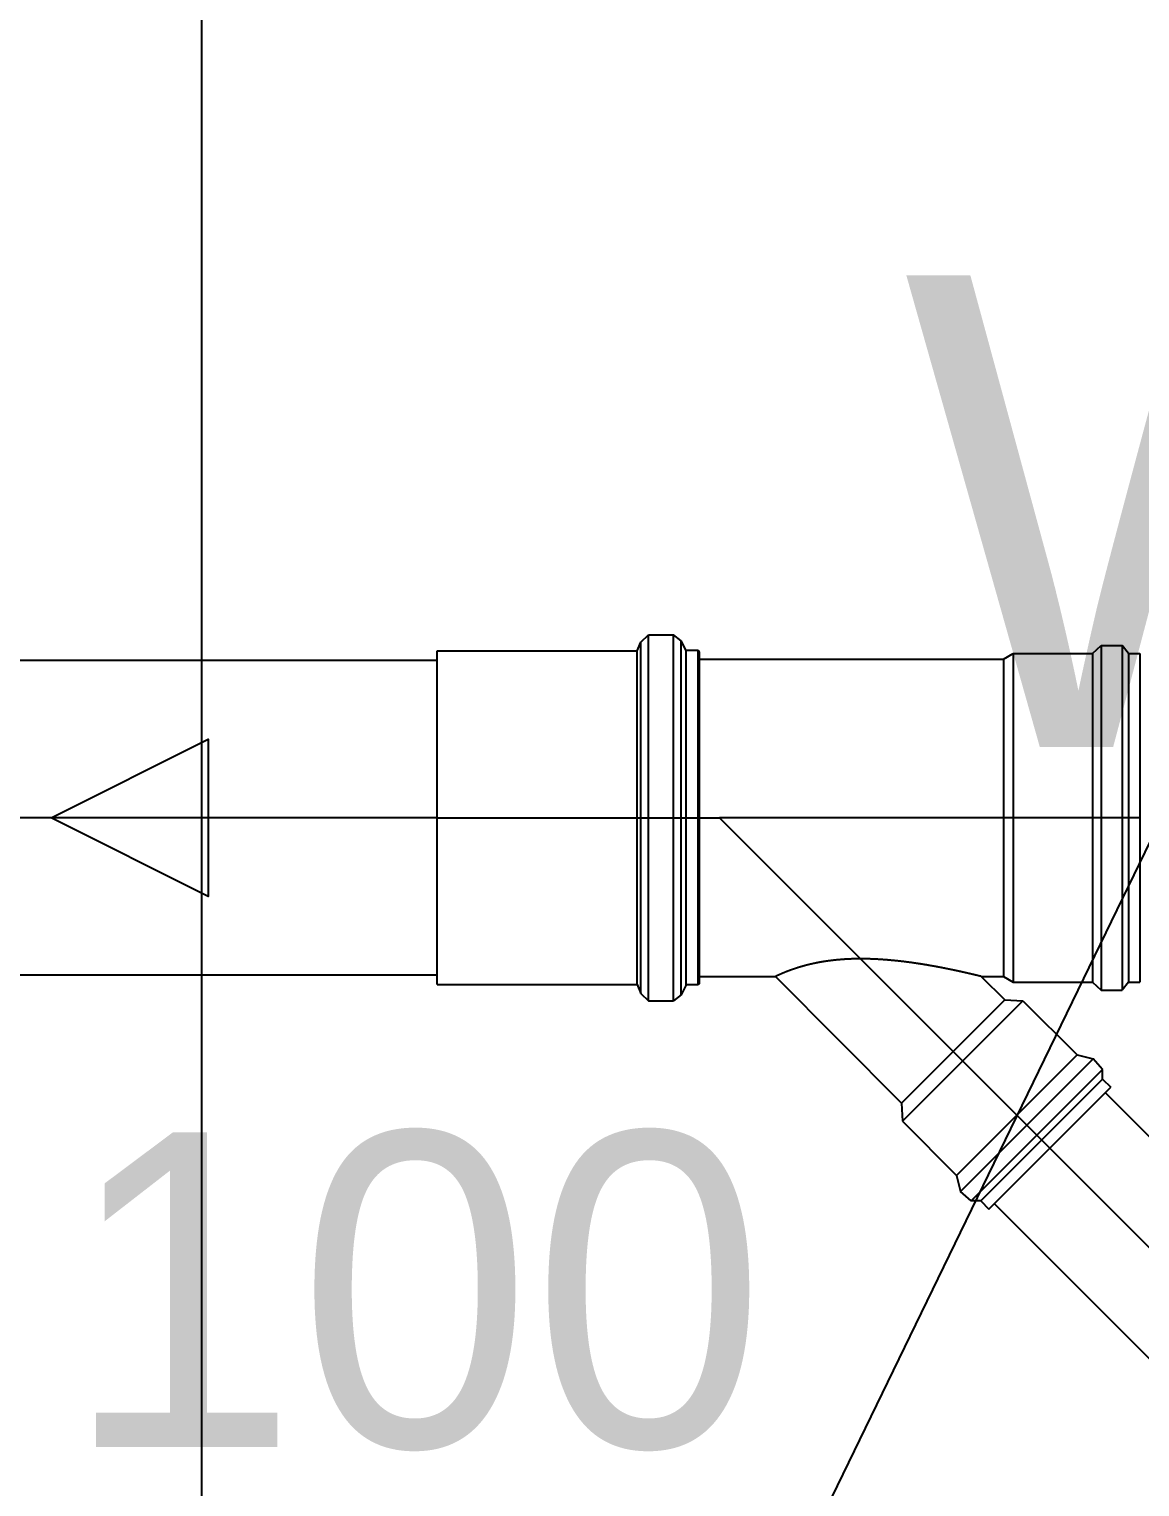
# Model space of a CAD drawing. Header units: millimetres. Extents: x -1292 to 2253, y 326 to 453.
# Drawn here: x 2097.5938 to 2097.947, y 356.8868 to 357.3503 of the extents above; entities that cross this region are included whole.
import ezdxf
from ezdxf.enums import TextEntityAlignment as Align

# ---------------------------------------------------------------- set-up
doc = ezdxf.new("R2010")
doc.units = ezdxf.units.MM
doc.header["$LTSCALE"] = 0.5
doc.linetypes.add('HIDDENX2', pattern=[0.75, 0.5, -0.25])
for name, color, linetype in [('-HIDRO', 8, 'Continuous'), ('Eixo', 4, 'HIDDENX2'), ('Esgoto', 5, 'ByLayer'), ('TEXTO', 7, 'Continuous')]:
    doc.layers.add(name, color=color, linetype=linetype)
doc.styles.add('CARIMBO_DADOS', font='arial.ttf', dxfattribs={"height": 0.1})

msp = doc.modelspace()

# ---------------------------------------------------------------- linework, layer by layer
at = {"layer": '-HIDRO', "ltscale": 0.05}
for p, q in [((2097.64874, 356.47117), (2098.49874, 358.22117)), ((2097.64874, 355.92117), (2097.64874, 357.52117))]:
    msp.add_line(p, q, dxfattribs=at)
at = {"layer": 'Eixo'}
for p, q in [((2097.72353, 357.09957), (2097.4945, 357.09957)), ((2097.72353, 357.09957), (2097.76528, 357.09957)), ((2097.75703, 357.09957), (2097.76528, 357.09957)), ((2097.75703, 357.09957), (2097.81336, 357.09957)), ((2097.91847, 356.99445), (2097.81336, 357.09957)), ((2097.94703, 357.09957), (2097.81336, 357.09957)), ((2098.77881, 356.13411), (2097.91847, 356.99445))]:
    msp.add_line(p, q, dxfattribs=at)
at = {"layer": 'Esgoto', "color": 2}
for p, q in [((2097.78714, 357.15262), (2097.7883, 357.15543)), ((2097.7883, 357.15543), (2097.79079, 357.15772)), ((2097.7883, 357.0437), (2097.7883, 357.15543)), ((2097.79079, 357.15772), (2097.79872, 357.15772)), ((2097.79079, 357.04142), (2097.79079, 357.15772)), ((2097.80113, 357.15586), (2097.79872, 357.15772)), ((2097.79872, 357.04142), (2097.79872, 357.15772)), ((2097.80274, 357.15272), (2097.80113, 357.15586)), ((2097.80113, 357.04327), (2097.80113, 357.15586)), ((2097.93197, 357.15183), (2097.93471, 357.15439)), ((2097.93471, 357.15439), (2097.94137, 357.15439)), ((2097.93471, 357.15439), (2097.93471, 357.04474)), ((2097.94337, 357.15183), (2097.94137, 357.15439)), ((2097.94137, 357.15439), (2097.94137, 357.04474)), ((2097.72353, 357.15262), (2097.78714, 357.15262)), ((2097.72353, 357.04652), (2097.72353, 357.15262)), ((2097.78714, 357.04652), (2097.78714, 357.15262)), ((2097.80653, 357.15272), (2097.80274, 357.15272)), ((2097.80274, 357.04642), (2097.80274, 357.15272)), ((2097.80703, 357.15222), (2097.80653, 357.15272)), ((2097.80653, 357.04642), (2097.80653, 357.15272)), ((2097.80703, 357.04692), (2097.80703, 357.15222)), ((2097.80703, 357.15001), (2097.90369, 357.15001)), ((2097.90369, 357.15001), (2097.9067, 357.15183)), ((2097.90369, 357.15001), (2097.90369, 357.04912)), ((2097.9067, 357.15183), (2097.93197, 357.15183)), ((2097.9067, 357.15183), (2097.9067, 357.0473)), ((2097.93197, 357.15183), (2097.93197, 357.0473)), ((2097.94337, 357.15183), (2097.94702, 357.15183)), ((2097.94337, 357.15183), (2097.94337, 357.0473)), ((2097.94702, 357.15183), (2097.94702, 357.0473)), ((2097.83607, 357.05117), (2097.83601, 357.05115)), ((2097.83612, 357.05119), (2097.83607, 357.05117)), ((2097.83618, 357.05121), (2097.83612, 357.05119)), ((2097.83624, 357.05123), (2097.83618, 357.05121)), ((2097.8363, 357.05125), (2097.83624, 357.05123)), ((2097.83636, 357.05128), (2097.8363, 357.05125)), ((2097.83642, 357.0513), (2097.83636, 357.05128)), ((2097.83648, 357.05132), (2097.83642, 357.0513)), ((2097.83655, 357.05134), (2097.83648, 357.05132)), ((2097.83661, 357.05136), (2097.83655, 357.05134)), ((2097.83667, 357.05138), (2097.83661, 357.05136)), ((2097.83673, 357.0514), (2097.83667, 357.05138)), ((2097.83679, 357.05143), (2097.83673, 357.0514)), ((2097.83685, 357.05145), (2097.83679, 357.05143)), ((2097.83692, 357.05147), (2097.83685, 357.05145)), ((2097.83698, 357.05149), (2097.83692, 357.05147)), ((2097.83704, 357.05151), (2097.83698, 357.05149)), ((2097.83711, 357.05153), (2097.83704, 357.05151)), ((2097.83717, 357.05155), (2097.83711, 357.05153)), ((2097.83723, 357.05158), (2097.83717, 357.05155)), ((2097.8373, 357.0516), (2097.83723, 357.05158)), ((2097.83736, 357.05162), (2097.8373, 357.0516)), ((2097.83742, 357.05164), (2097.83736, 357.05162)), ((2097.83749, 357.05166), (2097.83742, 357.05164)), ((2097.83755, 357.05168), (2097.83749, 357.05166)), ((2097.83762, 357.0517), (2097.83755, 357.05168)), ((2097.83768, 357.05173), (2097.83762, 357.0517)), ((2097.83775, 357.05175), (2097.83768, 357.05173)), ((2097.83781, 357.05177), (2097.83775, 357.05175)), ((2097.83788, 357.05179), (2097.83781, 357.05177)), ((2097.83795, 357.05181), (2097.83788, 357.05179)), ((2097.83801, 357.05183), (2097.83795, 357.05181)), ((2097.83808, 357.05185), (2097.83801, 357.05183)), ((2097.83814, 357.05187), (2097.83808, 357.05185)), ((2097.83821, 357.0519), (2097.83814, 357.05187)), ((2097.83828, 357.05192), (2097.83821, 357.0519)), ((2097.83835, 357.05194), (2097.83828, 357.05192)), ((2097.83841, 357.05196), (2097.83835, 357.05194)), ((2097.83848, 357.05198), (2097.83841, 357.05196)), ((2097.83855, 357.052), (2097.83848, 357.05198)), ((2097.83862, 357.05202), (2097.83855, 357.052)), ((2097.83869, 357.05204), (2097.83862, 357.05202)), ((2097.83876, 357.05206), (2097.83869, 357.05204)), ((2097.83883, 357.05209), (2097.83876, 357.05206)), ((2097.8389, 357.05211), (2097.83883, 357.05209)), ((2097.83897, 357.05213), (2097.8389, 357.05211)), ((2097.83904, 357.05215), (2097.83897, 357.05213)), ((2097.83911, 357.05217), (2097.83904, 357.05215)), ((2097.83918, 357.05219), (2097.83911, 357.05217)), ((2097.83925, 357.05221), (2097.83918, 357.05219)), ((2097.83932, 357.05223), (2097.83925, 357.05221)), ((2097.8394, 357.05225), (2097.83932, 357.05223)), ((2097.83947, 357.05228), (2097.8394, 357.05225)), ((2097.83954, 357.0523), (2097.83947, 357.05228)), ((2097.83961, 357.05232), (2097.83954, 357.0523)), ((2097.83969, 357.05234), (2097.83961, 357.05232)), ((2097.83976, 357.05236), (2097.83969, 357.05234)), ((2097.83984, 357.05238), (2097.83976, 357.05236)), ((2097.83991, 357.0524), (2097.83984, 357.05238)), ((2097.83998, 357.05242), (2097.83991, 357.0524)), ((2097.84006, 357.05244), (2097.83998, 357.05242)), ((2097.84013, 357.05246), (2097.84006, 357.05244)), ((2097.84021, 357.05248), (2097.84013, 357.05246)), ((2097.84029, 357.0525), (2097.84021, 357.05248)), ((2097.84036, 357.05253), (2097.84029, 357.0525)), ((2097.84044, 357.05255), (2097.84036, 357.05253)), ((2097.84051, 357.05257), (2097.84044, 357.05255)), ((2097.84059, 357.05259), (2097.84051, 357.05257)), ((2097.84067, 357.05261), (2097.84059, 357.05259)), ((2097.84074, 357.05263), (2097.84067, 357.05261)), ((2097.84082, 357.05265), (2097.84074, 357.05263)), ((2097.8409, 357.05267), (2097.84082, 357.05265)), ((2097.84098, 357.05269), (2097.8409, 357.05267)), ((2097.84106, 357.05271), (2097.84098, 357.05269)), ((2097.84114, 357.05273), (2097.84106, 357.05271)), ((2097.84121, 357.05275), (2097.84114, 357.05273)), ((2097.84129, 357.05277), (2097.84121, 357.05275)), ((2097.84137, 357.05279), (2097.84129, 357.05277)), ((2097.84145, 357.05281), (2097.84137, 357.05279)), ((2097.84153, 357.05283), (2097.84145, 357.05281)), ((2097.84161, 357.05285), (2097.84153, 357.05283)), ((2097.84169, 357.05287), (2097.84161, 357.05285)), ((2097.84177, 357.05289), (2097.84169, 357.05287)), ((2097.84186, 357.05291), (2097.84177, 357.05289)), ((2097.84194, 357.05293), (2097.84186, 357.05291)), ((2097.84202, 357.05295), (2097.84194, 357.05293)), ((2097.8421, 357.05297), (2097.84202, 357.05295)), ((2097.84218, 357.05299), (2097.8421, 357.05297)), ((2097.84226, 357.05301), (2097.84218, 357.05299)), ((2097.84235, 357.05303), (2097.84226, 357.05301)), ((2097.84243, 357.05305), (2097.84235, 357.05303)), ((2097.84251, 357.05306), (2097.84243, 357.05305)), ((2097.8426, 357.05308), (2097.84251, 357.05306)), ((2097.84268, 357.0531), (2097.8426, 357.05308)), ((2097.84276, 357.05312), (2097.84268, 357.0531)), ((2097.84285, 357.05314), (2097.84276, 357.05312)), ((2097.84293, 357.05316), (2097.84285, 357.05314)), ((2097.84302, 357.05318), (2097.84293, 357.05316)), ((2097.8431, 357.0532), (2097.84302, 357.05318)), ((2097.84319, 357.05322), (2097.8431, 357.0532)), ((2097.84327, 357.05323), (2097.84319, 357.05322)), ((2097.84336, 357.05325), (2097.84327, 357.05323)), ((2097.84344, 357.05327), (2097.84336, 357.05325)), ((2097.84353, 357.05329), (2097.84344, 357.05327)), ((2097.84361, 357.05331), (2097.84353, 357.05329)), ((2097.8437, 357.05332), (2097.84361, 357.05331)), ((2097.84379, 357.05334), (2097.8437, 357.05332)), ((2097.84387, 357.05336), (2097.84379, 357.05334)), ((2097.84396, 357.05338), (2097.84387, 357.05336)), ((2097.84405, 357.0534), (2097.84396, 357.05338)), ((2097.84413, 357.05341), (2097.84405, 357.0534)), ((2097.84422, 357.05343), (2097.84413, 357.05341)), ((2097.84431, 357.05345), (2097.84422, 357.05343)), ((2097.8444, 357.05347), (2097.84431, 357.05345)), ((2097.84448, 357.05348), (2097.8444, 357.05347)), ((2097.84457, 357.0535), (2097.84448, 357.05348)), ((2097.84466, 357.05352), (2097.84457, 357.0535)), ((2097.84475, 357.05353), (2097.84466, 357.05352)), ((2097.84484, 357.05355), (2097.84475, 357.05353)), ((2097.84493, 357.05357), (2097.84484, 357.05355)), ((2097.84502, 357.05358), (2097.84493, 357.05357)), ((2097.84511, 357.0536), (2097.84502, 357.05358)), ((2097.8452, 357.05362), (2097.84511, 357.0536)), ((2097.84529, 357.05363), (2097.8452, 357.05362)), ((2097.84538, 357.05365), (2097.84529, 357.05363)), ((2097.84547, 357.05367), (2097.84538, 357.05365)), ((2097.84556, 357.05368), (2097.84547, 357.05367)), ((2097.84565, 357.0537), (2097.84556, 357.05368)), ((2097.84574, 357.05371), (2097.84565, 357.0537)), ((2097.84583, 357.05373), (2097.84574, 357.05371)), ((2097.84592, 357.05374), (2097.84583, 357.05373)), ((2097.84601, 357.05376), (2097.84592, 357.05374)), ((2097.8461, 357.05378), (2097.84601, 357.05376)), ((2097.84619, 357.05379), (2097.8461, 357.05378)), ((2097.84628, 357.05381), (2097.84619, 357.05379)), ((2097.84638, 357.05382), (2097.84628, 357.05381)), ((2097.84647, 357.05384), (2097.84638, 357.05382)), ((2097.84656, 357.05385), (2097.84647, 357.05384)), ((2097.84665, 357.05386), (2097.84656, 357.05385)), ((2097.84674, 357.05388), (2097.84665, 357.05386)), ((2097.84684, 357.05389), (2097.84674, 357.05388)), ((2097.84693, 357.05391), (2097.84684, 357.05389)), ((2097.84702, 357.05392), (2097.84693, 357.05391)), ((2097.84711, 357.05394), (2097.84702, 357.05392)), ((2097.84721, 357.05395), (2097.84711, 357.05394)), ((2097.8473, 357.05396), (2097.84721, 357.05395)), ((2097.84739, 357.05398), (2097.8473, 357.05396)), ((2097.84749, 357.05399), (2097.84739, 357.05398)), ((2097.84758, 357.054), (2097.84749, 357.05399)), ((2097.84767, 357.05402), (2097.84758, 357.054)), ((2097.84777, 357.05403), (2097.84767, 357.05402)), ((2097.84786, 357.05404), (2097.84777, 357.05403)), ((2097.84796, 357.05406), (2097.84786, 357.05404)), ((2097.84805, 357.05407), (2097.84796, 357.05406)), ((2097.84814, 357.05408), (2097.84805, 357.05407)), ((2097.84824, 357.0541), (2097.84814, 357.05408)), ((2097.84833, 357.05411), (2097.84824, 357.0541)), ((2097.84843, 357.05412), (2097.84833, 357.05411)), ((2097.84852, 357.05413), (2097.84843, 357.05412)), ((2097.84862, 357.05414), (2097.84852, 357.05413)), ((2097.84871, 357.05416), (2097.84862, 357.05414)), ((2097.84881, 357.05417), (2097.84871, 357.05416)), ((2097.8489, 357.05418), (2097.84881, 357.05417)), ((2097.849, 357.05419), (2097.8489, 357.05418)), ((2097.84909, 357.0542), (2097.849, 357.05419)), ((2097.84919, 357.05421), (2097.84909, 357.0542)), ((2097.84928, 357.05423), (2097.84919, 357.05421)), ((2097.84938, 357.05424), (2097.84928, 357.05423)), ((2097.84947, 357.05425), (2097.84938, 357.05424)), ((2097.84957, 357.05426), (2097.84947, 357.05425)), ((2097.84967, 357.05427), (2097.84957, 357.05426)), ((2097.84976, 357.05428), (2097.84967, 357.05427)), ((2097.84986, 357.05429), (2097.84976, 357.05428)), ((2097.84995, 357.0543), (2097.84986, 357.05429)), ((2097.85005, 357.05431), (2097.84995, 357.0543)), ((2097.85015, 357.05432), (2097.85005, 357.05431)), ((2097.85024, 357.05433), (2097.85015, 357.05432)), ((2097.85034, 357.05434), (2097.85024, 357.05433)), ((2097.85043, 357.05435), (2097.85034, 357.05434)), ((2097.85053, 357.05436), (2097.85043, 357.05435)), ((2097.85063, 357.05437), (2097.85053, 357.05436)), ((2097.85072, 357.05438), (2097.85063, 357.05437)), ((2097.85082, 357.05439), (2097.85072, 357.05438)), ((2097.85092, 357.0544), (2097.85082, 357.05439)), ((2097.85101, 357.05441), (2097.85092, 357.0544)), ((2097.85111, 357.05441), (2097.85101, 357.05441)), ((2097.85121, 357.05442), (2097.85111, 357.05441)), ((2097.8513, 357.05443), (2097.85121, 357.05442)), ((2097.8514, 357.05444), (2097.8513, 357.05443)), ((2097.8515, 357.05445), (2097.8514, 357.05444)), ((2097.85159, 357.05446), (2097.8515, 357.05445)), ((2097.85169, 357.05446), (2097.85159, 357.05446)), ((2097.85179, 357.05447), (2097.85169, 357.05446)), ((2097.85189, 357.05448), (2097.85179, 357.05447)), ((2097.85198, 357.05449), (2097.85189, 357.05448)), ((2097.85208, 357.0545), (2097.85198, 357.05449)), ((2097.85218, 357.0545), (2097.85208, 357.0545)), ((2097.85227, 357.05451), (2097.85218, 357.0545)), ((2097.85237, 357.05452), (2097.85227, 357.05451)), ((2097.85247, 357.05452), (2097.85237, 357.05452)), ((2097.85256, 357.05453), (2097.85247, 357.05452)), ((2097.85266, 357.05454), (2097.85256, 357.05453)), ((2097.85276, 357.05454), (2097.85266, 357.05454)), ((2097.85286, 357.05455), (2097.85276, 357.05454)), ((2097.85295, 357.05456), (2097.85286, 357.05455)), ((2097.85305, 357.05456), (2097.85295, 357.05456)), ((2097.85315, 357.05457), (2097.85305, 357.05456)), ((2097.85324, 357.05458), (2097.85315, 357.05457)), ((2097.85334, 357.05458), (2097.85324, 357.05458)), ((2097.85344, 357.05459), (2097.85334, 357.05458)), ((2097.85353, 357.05459), (2097.85344, 357.05459)), ((2097.85363, 357.0546), (2097.85353, 357.05459)), ((2097.85373, 357.0546), (2097.85363, 357.0546)), ((2097.85383, 357.05461), (2097.85373, 357.0546)), ((2097.85392, 357.05461), (2097.85383, 357.05461)), ((2097.85402, 357.05462), (2097.85392, 357.05461)), ((2097.85412, 357.05462), (2097.85402, 357.05462)), ((2097.85421, 357.05463), (2097.85412, 357.05462)), ((2097.85431, 357.05463), (2097.85421, 357.05463)), ((2097.85441, 357.05464), (2097.85431, 357.05463)), ((2097.8545, 357.05464), (2097.85441, 357.05464)), ((2097.8546, 357.05465), (2097.8545, 357.05464)), ((2097.8547, 357.05465), (2097.8546, 357.05465)), ((2097.85479, 357.05466), (2097.8547, 357.05465)), ((2097.85489, 357.05466), (2097.85479, 357.05466)), ((2097.85499, 357.05466), (2097.85489, 357.05466)), ((2097.85508, 357.05467), (2097.85499, 357.05466)), ((2097.85518, 357.05467), (2097.85508, 357.05467)), ((2097.85527, 357.05467), (2097.85518, 357.05467)), ((2097.85537, 357.05468), (2097.85527, 357.05467)), ((2097.85547, 357.05468), (2097.85537, 357.05468)), ((2097.85556, 357.05468), (2097.85547, 357.05468)), ((2097.85566, 357.05469), (2097.85556, 357.05468)), ((2097.85575, 357.05469), (2097.85566, 357.05469)), ((2097.85585, 357.05469), (2097.85575, 357.05469)), ((2097.85595, 357.05469), (2097.85585, 357.05469)), ((2097.85604, 357.0547), (2097.85595, 357.05469)), ((2097.85614, 357.0547), (2097.85604, 357.0547)), ((2097.85623, 357.0547), (2097.85614, 357.0547)), ((2097.85633, 357.0547), (2097.85623, 357.0547)), ((2097.85642, 357.05471), (2097.85633, 357.0547)), ((2097.85652, 357.05471), (2097.85642, 357.05471)), ((2097.85661, 357.05471), (2097.85652, 357.05471)), ((2097.85671, 357.05471), (2097.85661, 357.05471)), ((2097.8568, 357.05471), (2097.85671, 357.05471)), ((2097.8569, 357.05471), (2097.8568, 357.05471)), ((2097.85699, 357.05472), (2097.8569, 357.05471)), ((2097.85709, 357.05472), (2097.85699, 357.05472)), ((2097.85718, 357.05472), (2097.85709, 357.05472)), ((2097.85728, 357.05472), (2097.85718, 357.05472)), ((2097.85737, 357.05472), (2097.85728, 357.05472)), ((2097.85747, 357.05472), (2097.85737, 357.05472)), ((2097.85756, 357.05472), (2097.85747, 357.05472)), ((2097.85765, 357.05472), (2097.85756, 357.05472)), ((2097.85775, 357.05472), (2097.85765, 357.05472)), ((2097.85784, 357.05472), (2097.85775, 357.05472)), ((2097.85793, 357.05473), (2097.85784, 357.05472)), ((2097.85803, 357.05473), (2097.85793, 357.05473)), ((2097.85812, 357.05473), (2097.85803, 357.05473)), ((2097.85821, 357.05473), (2097.85812, 357.05473)), ((2097.85831, 357.05473), (2097.85821, 357.05473)), ((2097.8584, 357.05473), (2097.85831, 357.05473)), ((2097.85849, 357.05473), (2097.8584, 357.05473)), ((2097.85859, 357.05473), (2097.85849, 357.05473)), ((2097.85868, 357.05473), (2097.85859, 357.05473)), ((2097.85877, 357.05472), (2097.85868, 357.05473)), ((2097.85887, 357.05472), (2097.85877, 357.05472)), ((2097.85896, 357.05472), (2097.85887, 357.05472)), ((2097.85905, 357.05472), (2097.85896, 357.05472)), ((2097.85915, 357.05472), (2097.85905, 357.05472)), ((2097.85924, 357.05472), (2097.85915, 357.05472)), ((2097.85933, 357.05472), (2097.85924, 357.05472)), ((2097.85943, 357.05472), (2097.85933, 357.05472)), ((2097.85952, 357.05472), (2097.85943, 357.05472)), ((2097.85962, 357.05472), (2097.85952, 357.05472)), ((2097.85971, 357.05471), (2097.85962, 357.05472)), ((2097.8598, 357.05471), (2097.85971, 357.05471)), ((2097.8599, 357.05471), (2097.8598, 357.05471)), ((2097.85999, 357.05471), (2097.8599, 357.05471)), ((2097.86009, 357.05471), (2097.85999, 357.05471)), ((2097.86018, 357.05471), (2097.86009, 357.05471)), ((2097.86028, 357.0547), (2097.86018, 357.05471)), ((2097.86037, 357.0547), (2097.86028, 357.0547)), ((2097.86047, 357.0547), (2097.86037, 357.0547)), ((2097.86056, 357.0547), (2097.86047, 357.0547)), ((2097.86066, 357.05469), (2097.86056, 357.0547)), ((2097.86075, 357.05469), (2097.86066, 357.05469)), ((2097.86085, 357.05469), (2097.86075, 357.05469)), ((2097.86094, 357.05469), (2097.86085, 357.05469)), ((2097.86104, 357.05468), (2097.86094, 357.05469)), ((2097.86113, 357.05468), (2097.86104, 357.05468)), ((2097.86123, 357.05468), (2097.86113, 357.05468)), ((2097.86132, 357.05467), (2097.86123, 357.05468)), ((2097.86142, 357.05467), (2097.86132, 357.05467)), ((2097.86151, 357.05467), (2097.86142, 357.05467)), ((2097.86161, 357.05467), (2097.86151, 357.05467)), ((2097.8617, 357.05466), (2097.86161, 357.05467)), ((2097.8618, 357.05466), (2097.8617, 357.05466)), ((2097.86189, 357.05465), (2097.8618, 357.05466)), ((2097.86199, 357.05465), (2097.86189, 357.05465)), ((2097.86208, 357.05465), (2097.86199, 357.05465)), ((2097.86218, 357.05464), (2097.86208, 357.05465)), ((2097.86228, 357.05464), (2097.86218, 357.05464)), ((2097.86237, 357.05463), (2097.86228, 357.05464)), ((2097.86247, 357.05463), (2097.86237, 357.05463)), ((2097.86256, 357.05463), (2097.86247, 357.05463)), ((2097.86266, 357.05462), (2097.86256, 357.05463)), ((2097.86276, 357.05462), (2097.86266, 357.05462)), ((2097.86285, 357.05461), (2097.86276, 357.05462)), ((2097.86295, 357.05461), (2097.86285, 357.05461)), ((2097.86304, 357.0546), (2097.86295, 357.05461)), ((2097.86314, 357.0546), (2097.86304, 357.0546)), ((2097.86324, 357.05459), (2097.86314, 357.0546)), ((2097.86333, 357.05459), (2097.86324, 357.05459)), ((2097.86343, 357.05458), (2097.86333, 357.05459)), ((2097.86352, 357.05458), (2097.86343, 357.05458)), ((2097.86362, 357.05457), (2097.86352, 357.05458)), ((2097.86372, 357.05457), (2097.86362, 357.05457)), ((2097.86381, 357.05456), (2097.86372, 357.05457)), ((2097.86391, 357.05456), (2097.86381, 357.05456)), ((2097.86401, 357.05455), (2097.86391, 357.05456)), ((2097.8641, 357.05455), (2097.86401, 357.05455)), ((2097.8642, 357.05454), (2097.8641, 357.05455)), ((2097.8643, 357.05453), (2097.8642, 357.05454)), ((2097.86439, 357.05453), (2097.8643, 357.05453)), ((2097.86449, 357.05452), (2097.86439, 357.05453)), ((2097.86459, 357.05452), (2097.86449, 357.05452)), ((2097.86468, 357.05451), (2097.86459, 357.05452)), ((2097.86478, 357.0545), (2097.86468, 357.05451)), ((2097.86488, 357.0545), (2097.86478, 357.0545)), ((2097.86497, 357.05449), (2097.86488, 357.0545)), ((2097.86507, 357.05448), (2097.86497, 357.05449)), ((2097.86517, 357.05448), (2097.86507, 357.05448)), ((2097.86526, 357.05447), (2097.86517, 357.05448)), ((2097.86536, 357.05446), (2097.86526, 357.05447)), ((2097.86546, 357.05446), (2097.86536, 357.05446)), ((2097.86555, 357.05445), (2097.86546, 357.05446)), ((2097.86565, 357.05444), (2097.86555, 357.05445)), ((2097.86575, 357.05444), (2097.86565, 357.05444)), ((2097.86584, 357.05443), (2097.86575, 357.05444)), ((2097.86594, 357.05442), (2097.86584, 357.05443)), ((2097.86604, 357.05442), (2097.86594, 357.05442)), ((2097.86613, 357.05441), (2097.86604, 357.05442)), ((2097.86623, 357.0544), (2097.86613, 357.05441)), ((2097.86633, 357.05439), (2097.86623, 357.0544)), ((2097.86643, 357.05439), (2097.86633, 357.05439)), ((2097.86652, 357.05438), (2097.86643, 357.05439)), ((2097.86662, 357.05437), (2097.86652, 357.05438)), ((2097.86672, 357.05436), (2097.86662, 357.05437)), ((2097.86681, 357.05435), (2097.86672, 357.05436)), ((2097.86691, 357.05435), (2097.86681, 357.05435)), ((2097.86701, 357.05434), (2097.86691, 357.05435)), ((2097.8671, 357.05433), (2097.86701, 357.05434)), ((2097.8672, 357.05432), (2097.8671, 357.05433)), ((2097.8673, 357.05431), (2097.8672, 357.05432)), ((2097.8674, 357.0543), (2097.8673, 357.05431)), ((2097.86749, 357.0543), (2097.8674, 357.0543)), ((2097.86759, 357.05429), (2097.86749, 357.0543)), ((2097.86769, 357.05428), (2097.86759, 357.05429)), ((2097.86778, 357.05427), (2097.86769, 357.05428)), ((2097.86788, 357.05426), (2097.86778, 357.05427)), ((2097.86798, 357.05425), (2097.86788, 357.05426)), ((2097.86807, 357.05424), (2097.86798, 357.05425)), ((2097.86817, 357.05423), (2097.86807, 357.05424)), ((2097.86827, 357.05423), (2097.86817, 357.05423)), ((2097.86837, 357.05422), (2097.86827, 357.05423)), ((2097.86846, 357.05421), (2097.86837, 357.05422)), ((2097.86856, 357.0542), (2097.86846, 357.05421)), ((2097.86866, 357.05419), (2097.86856, 357.0542)), ((2097.86875, 357.05418), (2097.86866, 357.05419)), ((2097.86885, 357.05417), (2097.86875, 357.05418)), ((2097.86895, 357.05416), (2097.86885, 357.05417)), ((2097.86904, 357.05415), (2097.86895, 357.05416)), ((2097.86914, 357.05414), (2097.86904, 357.05415)), ((2097.86924, 357.05413), (2097.86914, 357.05414)), ((2097.86933, 357.05412), (2097.86924, 357.05413)), ((2097.86943, 357.05411), (2097.86933, 357.05412)), ((2097.86953, 357.0541), (2097.86943, 357.05411)), ((2097.86962, 357.05409), (2097.86953, 357.0541)), ((2097.86972, 357.05408), (2097.86962, 357.05409)), ((2097.86982, 357.05407), (2097.86972, 357.05408)), ((2097.86992, 357.05406), (2097.86982, 357.05407)), ((2097.87001, 357.05405), (2097.86992, 357.05406)), ((2097.87011, 357.05404), (2097.87001, 357.05405)), ((2097.87021, 357.05403), (2097.87011, 357.05404)), ((2097.8703, 357.05402), (2097.87021, 357.05403)), ((2097.8704, 357.05401), (2097.8703, 357.05402)), ((2097.87049, 357.054), (2097.8704, 357.05401)), ((2097.87059, 357.05399), (2097.87049, 357.054)), ((2097.87069, 357.05398), (2097.87059, 357.05399)), ((2097.87078, 357.05397), (2097.87069, 357.05398)), ((2097.87088, 357.05395), (2097.87078, 357.05397)), ((2097.87098, 357.05394), (2097.87088, 357.05395)), ((2097.87107, 357.05393), (2097.87098, 357.05394)), ((2097.87117, 357.05392), (2097.87107, 357.05393)), ((2097.87127, 357.05391), (2097.87117, 357.05392)), ((2097.87136, 357.0539), (2097.87127, 357.05391)), ((2097.87146, 357.05389), (2097.87136, 357.0539)), ((2097.87155, 357.05388), (2097.87146, 357.05389)), ((2097.87165, 357.05386), (2097.87155, 357.05388)), ((2097.87175, 357.05385), (2097.87165, 357.05386)), ((2097.87184, 357.05384), (2097.87175, 357.05385)), ((2097.87194, 357.05383), (2097.87184, 357.05384)), ((2097.87204, 357.05382), (2097.87194, 357.05383)), ((2097.87213, 357.05381), (2097.87204, 357.05382)), ((2097.87223, 357.05379), (2097.87213, 357.05381)), ((2097.87232, 357.05378), (2097.87223, 357.05379)), ((2097.87242, 357.05377), (2097.87232, 357.05378)), ((2097.87251, 357.05376), (2097.87242, 357.05377)), ((2097.87261, 357.05375), (2097.87251, 357.05376)), ((2097.87271, 357.05373), (2097.87261, 357.05375)), ((2097.8728, 357.05372), (2097.87271, 357.05373)), ((2097.8729, 357.05371), (2097.8728, 357.05372)), ((2097.87299, 357.0537), (2097.8729, 357.05371)), ((2097.87309, 357.05369), (2097.87299, 357.0537)), ((2097.87318, 357.05367), (2097.87309, 357.05369)), ((2097.87328, 357.05366), (2097.87318, 357.05367)), ((2097.87337, 357.05365), (2097.87328, 357.05366)), ((2097.87347, 357.05363), (2097.87337, 357.05365)), ((2097.87356, 357.05362), (2097.87347, 357.05363)), ((2097.87366, 357.05361), (2097.87356, 357.05362)), ((2097.87375, 357.0536), (2097.87366, 357.05361)), ((2097.87385, 357.05358), (2097.87375, 357.0536)), ((2097.87394, 357.05357), (2097.87385, 357.05358)), ((2097.87404, 357.05356), (2097.87394, 357.05357)), ((2097.87413, 357.05355), (2097.87404, 357.05356)), ((2097.87423, 357.05353), (2097.87413, 357.05355)), ((2097.87432, 357.05352), (2097.87423, 357.05353)), ((2097.87442, 357.05351), (2097.87432, 357.05352)), ((2097.87451, 357.05349), (2097.87442, 357.05351)), ((2097.87461, 357.05348), (2097.87451, 357.05349)), ((2097.8747, 357.05347), (2097.87461, 357.05348)), ((2097.8748, 357.05345), (2097.8747, 357.05347)), ((2097.87489, 357.05344), (2097.8748, 357.05345)), ((2097.87498, 357.05343), (2097.87489, 357.05344)), ((2097.87508, 357.05341), (2097.87498, 357.05343)), ((2097.87517, 357.0534), (2097.87508, 357.05341)), ((2097.87527, 357.05339), (2097.87517, 357.0534)), ((2097.87536, 357.05337), (2097.87527, 357.05339)), ((2097.87545, 357.05336), (2097.87536, 357.05337)), ((2097.87555, 357.05334), (2097.87545, 357.05336)), ((2097.87564, 357.05333), (2097.87555, 357.05334)), ((2097.87574, 357.05332), (2097.87564, 357.05333)), ((2097.87583, 357.0533), (2097.87574, 357.05332)), ((2097.87592, 357.05329), (2097.87583, 357.0533)), ((2097.87602, 357.05328), (2097.87592, 357.05329)), ((2097.87611, 357.05326), (2097.87602, 357.05328)), ((2097.8762, 357.05325), (2097.87611, 357.05326)), ((2097.8763, 357.05323), (2097.8762, 357.05325)), ((2097.87639, 357.05322), (2097.8763, 357.05323)), ((2097.87648, 357.05321), (2097.87639, 357.05322)), ((2097.87657, 357.05319), (2097.87648, 357.05321)), ((2097.87667, 357.05318), (2097.87657, 357.05319)), ((2097.87676, 357.05316), (2097.87667, 357.05318)), ((2097.87685, 357.05315), (2097.87676, 357.05316)), ((2097.87694, 357.05313), (2097.87685, 357.05315)), ((2097.87704, 357.05312), (2097.87694, 357.05313)), ((2097.87713, 357.05311), (2097.87704, 357.05312)), ((2097.87722, 357.05309), (2097.87713, 357.05311)), ((2097.87731, 357.05308), (2097.87722, 357.05309)), ((2097.87741, 357.05306), (2097.87731, 357.05308)), ((2097.8775, 357.05305), (2097.87741, 357.05306)), ((2097.87759, 357.05303), (2097.8775, 357.05305)), ((2097.87768, 357.05302), (2097.87759, 357.05303)), ((2097.87777, 357.053), (2097.87768, 357.05302)), ((2097.87786, 357.05299), (2097.87777, 357.053)), ((2097.87796, 357.05297), (2097.87786, 357.05299)), ((2097.87805, 357.05296), (2097.87796, 357.05297)), ((2097.87814, 357.05294), (2097.87805, 357.05296)), ((2097.87823, 357.05293), (2097.87814, 357.05294)), ((2097.87832, 357.05291), (2097.87823, 357.05293)), ((2097.87841, 357.0529), (2097.87832, 357.05291)), ((2097.8785, 357.05289), (2097.87841, 357.0529)), ((2097.87859, 357.05287), (2097.8785, 357.05289)), ((2097.87868, 357.05286), (2097.87859, 357.05287)), ((2097.87878, 357.05284), (2097.87868, 357.05286)), ((2097.87887, 357.05283), (2097.87878, 357.05284)), ((2097.87896, 357.05281), (2097.87887, 357.05283)), ((2097.87905, 357.0528), (2097.87896, 357.05281)), ((2097.87914, 357.05278), (2097.87905, 357.0528)), ((2097.87923, 357.05277), (2097.87914, 357.05278)), ((2097.87932, 357.05275), (2097.87923, 357.05277)), ((2097.87941, 357.05273), (2097.87932, 357.05275)), ((2097.8795, 357.05272), (2097.87941, 357.05273)), ((2097.87959, 357.0527), (2097.8795, 357.05272)), ((2097.87967, 357.05269), (2097.87959, 357.0527)), ((2097.87976, 357.05267), (2097.87967, 357.05269)), ((2097.87985, 357.05266), (2097.87976, 357.05267)), ((2097.87994, 357.05264), (2097.87985, 357.05266)), ((2097.88003, 357.05263), (2097.87994, 357.05264)), ((2097.88012, 357.05261), (2097.88003, 357.05263)), ((2097.88021, 357.0526), (2097.88012, 357.05261)), ((2097.8803, 357.05258), (2097.88021, 357.0526)), ((2097.88039, 357.05257), (2097.8803, 357.05258)), ((2097.88047, 357.05255), (2097.88039, 357.05257)), ((2097.88056, 357.05254), (2097.88047, 357.05255)), ((2097.88065, 357.05252), (2097.88056, 357.05254)), ((2097.88074, 357.0525), (2097.88065, 357.05252)), ((2097.88083, 357.05249), (2097.88074, 357.0525)), ((2097.88091, 357.05247), (2097.88083, 357.05249)), ((2097.881, 357.05246), (2097.88091, 357.05247)), ((2097.88109, 357.05244), (2097.881, 357.05246)), ((2097.88118, 357.05243), (2097.88109, 357.05244)), ((2097.88126, 357.05241), (2097.88118, 357.05243)), ((2097.88135, 357.0524), (2097.88126, 357.05241)), ((2097.88144, 357.05238), (2097.88135, 357.0524)), ((2097.88153, 357.05236), (2097.88144, 357.05238)), ((2097.88161, 357.05235), (2097.88153, 357.05236)), ((2097.8817, 357.05233), (2097.88161, 357.05235)), ((2097.88178, 357.05232), (2097.8817, 357.05233)), ((2097.88187, 357.0523), (2097.88178, 357.05232)), ((2097.88196, 357.05229), (2097.88187, 357.0523)), ((2097.88204, 357.05227), (2097.88196, 357.05229)), ((2097.88213, 357.05225), (2097.88204, 357.05227)), ((2097.88221, 357.05224), (2097.88213, 357.05225)), ((2097.8823, 357.05222), (2097.88221, 357.05224)), ((2097.88239, 357.05221), (2097.8823, 357.05222)), ((2097.88247, 357.05219), (2097.88239, 357.05221)), ((2097.88256, 357.05217), (2097.88247, 357.05219)), ((2097.88264, 357.05216), (2097.88256, 357.05217)), ((2097.88273, 357.05214), (2097.88264, 357.05216)), ((2097.88281, 357.05213), (2097.88273, 357.05214)), ((2097.88289, 357.05211), (2097.88281, 357.05213)), ((2097.88298, 357.0521), (2097.88289, 357.05211)), ((2097.88306, 357.05208), (2097.88298, 357.0521)), ((2097.88315, 357.05206), (2097.88306, 357.05208)), ((2097.88323, 357.05205), (2097.88315, 357.05206)), ((2097.88332, 357.05203), (2097.88323, 357.05205)), ((2097.8834, 357.05202), (2097.88332, 357.05203)), ((2097.88348, 357.052), (2097.8834, 357.05202)), ((2097.88357, 357.05198), (2097.88348, 357.052)), ((2097.88365, 357.05197), (2097.88357, 357.05198)), ((2097.88373, 357.05195), (2097.88365, 357.05197)), ((2097.88381, 357.05194), (2097.88373, 357.05195)), ((2097.8839, 357.05192), (2097.88381, 357.05194)), ((2097.88398, 357.0519), (2097.8839, 357.05192)), ((2097.88406, 357.05189), (2097.88398, 357.0519)), ((2097.88414, 357.05187), (2097.88406, 357.05189)), ((2097.88423, 357.05186), (2097.88414, 357.05187)), ((2097.88431, 357.05184), (2097.88423, 357.05186)), ((2097.88439, 357.05183), (2097.88431, 357.05184)), ((2097.88447, 357.05181), (2097.88439, 357.05183)), ((2097.88455, 357.05179), (2097.88447, 357.05181)), ((2097.88463, 357.05178), (2097.88455, 357.05179)), ((2097.88472, 357.05176), (2097.88463, 357.05178)), ((2097.8848, 357.05175), (2097.88472, 357.05176)), ((2097.88488, 357.05173), (2097.8848, 357.05175)), ((2097.88496, 357.05171), (2097.88488, 357.05173)), ((2097.88504, 357.0517), (2097.88496, 357.05171)), ((2097.88512, 357.05168), (2097.88504, 357.0517)), ((2097.8852, 357.05167), (2097.88512, 357.05168)), ((2097.88528, 357.05165), (2097.8852, 357.05167)), ((2097.88536, 357.05163), (2097.88528, 357.05165)), ((2097.88544, 357.05162), (2097.88536, 357.05163)), ((2097.88552, 357.0516), (2097.88544, 357.05162)), ((2097.8856, 357.05159), (2097.88552, 357.0516)), ((2097.88567, 357.05157), (2097.8856, 357.05159)), ((2097.88575, 357.05155), (2097.88567, 357.05157)), ((2097.88583, 357.05154), (2097.88575, 357.05155)), ((2097.88591, 357.05152), (2097.88583, 357.05154)), ((2097.88599, 357.05151), (2097.88591, 357.05152)), ((2097.88607, 357.05149), (2097.88599, 357.05151)), ((2097.88614, 357.05148), (2097.88607, 357.05149)), ((2097.88622, 357.05146), (2097.88614, 357.05148)), ((2097.8863, 357.05144), (2097.88622, 357.05146)), ((2097.88638, 357.05143), (2097.8863, 357.05144)), ((2097.88645, 357.05141), (2097.88638, 357.05143)), ((2097.88653, 357.0514), (2097.88645, 357.05141)), ((2097.88661, 357.05138), (2097.88653, 357.0514)), ((2097.88668, 357.05137), (2097.88661, 357.05138)), ((2097.88676, 357.05135), (2097.88668, 357.05137)), ((2097.88684, 357.05133), (2097.88676, 357.05135)), ((2097.88691, 357.05132), (2097.88684, 357.05133)), ((2097.88699, 357.0513), (2097.88691, 357.05132)), ((2097.88706, 357.05129), (2097.88699, 357.0513)), ((2097.88714, 357.05127), (2097.88706, 357.05129)), ((2097.88721, 357.05126), (2097.88714, 357.05127)), ((2097.88729, 357.05124), (2097.88721, 357.05126)), ((2097.88737, 357.05122), (2097.88729, 357.05124)), ((2097.88744, 357.05121), (2097.88737, 357.05122)), ((2097.88752, 357.05119), (2097.88744, 357.05121)), ((2097.88759, 357.05118), (2097.88752, 357.05119)), ((2097.88767, 357.05116), (2097.88759, 357.05118)), ((2097.88774, 357.05114), (2097.88767, 357.05116)), ((2097.80703, 357.04692), (2097.80653, 357.04642)), ((2097.80703, 357.04912), (2097.83118, 357.04912)), ((2097.83118, 357.04912), (2097.87121, 357.00887)), ((2097.83119, 357.04912), (2097.83118, 357.04912)), ((2097.83118, 357.04912), (2097.83118, 357.04912)), ((2097.83118, 357.04912), (2097.83118, 357.04912)), ((2097.83118, 357.04912), (2097.83118, 357.04912)), ((2097.8312, 357.04913), (2097.83119, 357.04913)), ((2097.83119, 357.04913), (2097.83119, 357.04913)), ((2097.83119, 357.04913), (2097.83119, 357.04913)), ((2097.83119, 357.04913), (2097.83119, 357.04912)), ((2097.83119, 357.04912), (2097.83119, 357.04912)), ((2097.83121, 357.04913), (2097.8312, 357.04913)), ((2097.8312, 357.04913), (2097.8312, 357.04913)), ((2097.83122, 357.04914), (2097.83121, 357.04914)), ((2097.83121, 357.04914), (2097.83121, 357.04914)), ((2097.83121, 357.04914), (2097.83121, 357.04913)), ((2097.83123, 357.04914), (2097.83122, 357.04914)), ((2097.83122, 357.04914), (2097.83122, 357.04914)), ((2097.83124, 357.04915), (2097.83123, 357.04914)), ((2097.83125, 357.04915), (2097.83124, 357.04915)), ((2097.83124, 357.04915), (2097.83124, 357.04915)), ((2097.83126, 357.04916), (2097.83125, 357.04915)), ((2097.83127, 357.04917), (2097.83126, 357.04916)), ((2097.83126, 357.04916), (2097.83126, 357.04916)), ((2097.83128, 357.04917), (2097.83127, 357.04917)), ((2097.83129, 357.04917), (2097.83128, 357.04917)), ((2097.8313, 357.04918), (2097.83129, 357.04917)), ((2097.83131, 357.04918), (2097.8313, 357.04918)), ((2097.83132, 357.04919), (2097.83131, 357.04918)), ((2097.83133, 357.04919), (2097.83132, 357.04919)), ((2097.83134, 357.0492), (2097.83133, 357.04919)), ((2097.83135, 357.0492), (2097.83134, 357.0492)), ((2097.83136, 357.04921), (2097.83135, 357.0492)), ((2097.83137, 357.04921), (2097.83136, 357.04921)), ((2097.83139, 357.04922), (2097.83137, 357.04921)), ((2097.8314, 357.04922), (2097.83139, 357.04922)), ((2097.83141, 357.04923), (2097.8314, 357.04922)), ((2097.83142, 357.04924), (2097.83141, 357.04923)), ((2097.83144, 357.04924), (2097.83142, 357.04924)), ((2097.83145, 357.04925), (2097.83144, 357.04924)), ((2097.83147, 357.04926), (2097.83145, 357.04925)), ((2097.83148, 357.04926), (2097.83147, 357.04926)), ((2097.8315, 357.04927), (2097.83148, 357.04926)), ((2097.83151, 357.04928), (2097.8315, 357.04927)), ((2097.83153, 357.04929), (2097.83151, 357.04928)), ((2097.83155, 357.04929), (2097.83153, 357.04929)), ((2097.83156, 357.0493), (2097.83155, 357.04929)), ((2097.83158, 357.04931), (2097.83156, 357.0493)), ((2097.8316, 357.04932), (2097.83158, 357.04931)), ((2097.83162, 357.04933), (2097.8316, 357.04932)), ((2097.83163, 357.04934), (2097.83162, 357.04933)), ((2097.83165, 357.04934), (2097.83163, 357.04934)), ((2097.83167, 357.04935), (2097.83165, 357.04934)), ((2097.83169, 357.04936), (2097.83167, 357.04935)), ((2097.83171, 357.04937), (2097.83169, 357.04936)), ((2097.83173, 357.04938), (2097.83171, 357.04937)), ((2097.83175, 357.04939), (2097.83173, 357.04938)), ((2097.83177, 357.0494), (2097.83175, 357.04939)), ((2097.8318, 357.04941), (2097.83177, 357.0494)), ((2097.83182, 357.04942), (2097.8318, 357.04941)), ((2097.83184, 357.04943), (2097.83182, 357.04942)), ((2097.83186, 357.04944), (2097.83184, 357.04943)), ((2097.83189, 357.04945), (2097.83186, 357.04944)), ((2097.83191, 357.04946), (2097.83189, 357.04945)), ((2097.83194, 357.04948), (2097.83191, 357.04946)), ((2097.83196, 357.04949), (2097.83194, 357.04948)), ((2097.83198, 357.0495), (2097.83196, 357.04949)), ((2097.83201, 357.04951), (2097.83198, 357.0495)), ((2097.83204, 357.04952), (2097.83201, 357.04951)), ((2097.83206, 357.04953), (2097.83204, 357.04952)), ((2097.83209, 357.04955), (2097.83206, 357.04953)), ((2097.83211, 357.04956), (2097.83209, 357.04955)), ((2097.83214, 357.04957), (2097.83211, 357.04956)), ((2097.83217, 357.04958), (2097.83214, 357.04957)), ((2097.8322, 357.0496), (2097.83217, 357.04958)), ((2097.83223, 357.04961), (2097.8322, 357.0496)), ((2097.83226, 357.04962), (2097.83223, 357.04961)), ((2097.83228, 357.04963), (2097.83226, 357.04962)), ((2097.83231, 357.04965), (2097.83228, 357.04963)), ((2097.83234, 357.04966), (2097.83231, 357.04965)), ((2097.83237, 357.04967), (2097.83234, 357.04966)), ((2097.83241, 357.04969), (2097.83237, 357.04967)), ((2097.83244, 357.0497), (2097.83241, 357.04969)), ((2097.83247, 357.04972), (2097.83244, 357.0497)), ((2097.8325, 357.04973), (2097.83247, 357.04972)), ((2097.83253, 357.04975), (2097.8325, 357.04973)), ((2097.83257, 357.04976), (2097.83253, 357.04975)), ((2097.8326, 357.04977), (2097.83257, 357.04976)), ((2097.83263, 357.04979), (2097.8326, 357.04977)), ((2097.83267, 357.0498), (2097.83263, 357.04979)), ((2097.8327, 357.04982), (2097.83267, 357.0498)), ((2097.83273, 357.04983), (2097.8327, 357.04982)), ((2097.83277, 357.04985), (2097.83273, 357.04983)), ((2097.83281, 357.04987), (2097.83277, 357.04985)), ((2097.83284, 357.04988), (2097.83281, 357.04987)), ((2097.83288, 357.0499), (2097.83284, 357.04988)), ((2097.83291, 357.04991), (2097.83288, 357.0499)), ((2097.83295, 357.04993), (2097.83291, 357.04991)), ((2097.83299, 357.04995), (2097.83295, 357.04993)), ((2097.83303, 357.04996), (2097.83299, 357.04995)), ((2097.83306, 357.04998), (2097.83303, 357.04996)), ((2097.8331, 357.04999), (2097.83306, 357.04998)), ((2097.83314, 357.05001), (2097.8331, 357.04999)), ((2097.83318, 357.05003), (2097.83314, 357.05001)), ((2097.83322, 357.05005), (2097.83318, 357.05003)), ((2097.83326, 357.05006), (2097.83322, 357.05005)), ((2097.8333, 357.05008), (2097.83326, 357.05006)), ((2097.83334, 357.0501), (2097.8333, 357.05008)), ((2097.83338, 357.05011), (2097.83334, 357.0501)), ((2097.83342, 357.05013), (2097.83338, 357.05011)), ((2097.83347, 357.05015), (2097.83342, 357.05013)), ((2097.83351, 357.05017), (2097.83347, 357.05015)), ((2097.83355, 357.05019), (2097.83351, 357.05017)), ((2097.83359, 357.0502), (2097.83355, 357.05019)), ((2097.83364, 357.05022), (2097.83359, 357.0502)), ((2097.83368, 357.05024), (2097.83364, 357.05022)), ((2097.83373, 357.05026), (2097.83368, 357.05024)), ((2097.83377, 357.05028), (2097.83373, 357.05026)), ((2097.83382, 357.0503), (2097.83377, 357.05028)), ((2097.83386, 357.05031), (2097.83382, 357.0503)), ((2097.83391, 357.05033), (2097.83386, 357.05031)), ((2097.83395, 357.05035), (2097.83391, 357.05033)), ((2097.834, 357.05037), (2097.83395, 357.05035)), ((2097.83405, 357.05039), (2097.834, 357.05037)), ((2097.83409, 357.05041), (2097.83405, 357.05039)), ((2097.83414, 357.05043), (2097.83409, 357.05041)), ((2097.83419, 357.05045), (2097.83414, 357.05043)), ((2097.83424, 357.05047), (2097.83419, 357.05045)), ((2097.83428, 357.05049), (2097.83424, 357.05047)), ((2097.83433, 357.05051), (2097.83428, 357.05049)), ((2097.83438, 357.05053), (2097.83433, 357.05051)), ((2097.83443, 357.05055), (2097.83438, 357.05053)), ((2097.83448, 357.05057), (2097.83443, 357.05055)), ((2097.83453, 357.05059), (2097.83448, 357.05057)), ((2097.83458, 357.05061), (2097.83453, 357.05059)), ((2097.83463, 357.05063), (2097.83458, 357.05061)), ((2097.83468, 357.05065), (2097.83463, 357.05063)), ((2097.83474, 357.05067), (2097.83468, 357.05065)), ((2097.83479, 357.05069), (2097.83474, 357.05067)), ((2097.83484, 357.05071), (2097.83479, 357.05069)), ((2097.83489, 357.05073), (2097.83484, 357.05071)), ((2097.83494, 357.05075), (2097.83489, 357.05073)), ((2097.835, 357.05077), (2097.83494, 357.05075)), ((2097.83505, 357.05079), (2097.835, 357.05077)), ((2097.8351, 357.05081), (2097.83505, 357.05079)), ((2097.83516, 357.05083), (2097.8351, 357.05081)), ((2097.83521, 357.05085), (2097.83516, 357.05083)), ((2097.83527, 357.05087), (2097.83521, 357.05085)), ((2097.83532, 357.05089), (2097.83527, 357.05087)), ((2097.83538, 357.05091), (2097.83532, 357.05089)), ((2097.83543, 357.05094), (2097.83538, 357.05091)), ((2097.83549, 357.05096), (2097.83543, 357.05094)), ((2097.83555, 357.05098), (2097.83549, 357.05096)), ((2097.8356, 357.051), (2097.83555, 357.05098)), ((2097.83566, 357.05102), (2097.8356, 357.051)), ((2097.83572, 357.05104), (2097.83566, 357.05102)), ((2097.83577, 357.05106), (2097.83572, 357.05104)), ((2097.83583, 357.05108), (2097.83577, 357.05106)), ((2097.83589, 357.0511), (2097.83583, 357.05108)), ((2097.83595, 357.05113), (2097.83589, 357.0511)), ((2097.83601, 357.05115), (2097.83595, 357.05113)), ((2097.88782, 357.05113), (2097.88774, 357.05114)), ((2097.8879, 357.05111), (2097.88782, 357.05113)), ((2097.88797, 357.0511), (2097.8879, 357.05111)), ((2097.88805, 357.05108), (2097.88797, 357.0511)), ((2097.88812, 357.05106), (2097.88805, 357.05108)), ((2097.8882, 357.05105), (2097.88812, 357.05106)), ((2097.88827, 357.05103), (2097.8882, 357.05105)), ((2097.88835, 357.05102), (2097.88827, 357.05103)), ((2097.88842, 357.051), (2097.88835, 357.05102)), ((2097.8885, 357.05098), (2097.88842, 357.051)), ((2097.88857, 357.05097), (2097.8885, 357.05098)), ((2097.88865, 357.05095), (2097.88857, 357.05097)), ((2097.88872, 357.05094), (2097.88865, 357.05095)), ((2097.8888, 357.05092), (2097.88872, 357.05094)), ((2097.88887, 357.0509), (2097.8888, 357.05092)), ((2097.88895, 357.05089), (2097.88887, 357.0509)), ((2097.88902, 357.05087), (2097.88895, 357.05089)), ((2097.88909, 357.05086), (2097.88902, 357.05087)), ((2097.88917, 357.05084), (2097.88909, 357.05086)), ((2097.88924, 357.05082), (2097.88917, 357.05084)), ((2097.88932, 357.05081), (2097.88924, 357.05082)), ((2097.88939, 357.05079), (2097.88932, 357.05081)), ((2097.88946, 357.05078), (2097.88939, 357.05079)), ((2097.88954, 357.05076), (2097.88946, 357.05078)), ((2097.88961, 357.05074), (2097.88954, 357.05076)), ((2097.88968, 357.05073), (2097.88961, 357.05074)), ((2097.88976, 357.05071), (2097.88968, 357.05073)), ((2097.88983, 357.0507), (2097.88976, 357.05071)), ((2097.8899, 357.05068), (2097.88983, 357.0507)), ((2097.88997, 357.05066), (2097.8899, 357.05068)), ((2097.89005, 357.05065), (2097.88997, 357.05066)), ((2097.89012, 357.05063), (2097.89005, 357.05065)), ((2097.89019, 357.05062), (2097.89012, 357.05063)), ((2097.89026, 357.0506), (2097.89019, 357.05062)), ((2097.89033, 357.05058), (2097.89026, 357.0506)), ((2097.8904, 357.05057), (2097.89033, 357.05058)), ((2097.89048, 357.05055), (2097.8904, 357.05057)), ((2097.89055, 357.05054), (2097.89048, 357.05055)), ((2097.89062, 357.05052), (2097.89055, 357.05054)), ((2097.89069, 357.05051), (2097.89062, 357.05052)), ((2097.89076, 357.05049), (2097.89069, 357.05051)), ((2097.89083, 357.05047), (2097.89076, 357.05049)), ((2097.8909, 357.05046), (2097.89083, 357.05047)), ((2097.89097, 357.05044), (2097.8909, 357.05046)), ((2097.89104, 357.05043), (2097.89097, 357.05044)), ((2097.89111, 357.05041), (2097.89104, 357.05043)), ((2097.89117, 357.0504), (2097.89111, 357.05041)), ((2097.89124, 357.05038), (2097.89117, 357.0504)), ((2097.89131, 357.05037), (2097.89124, 357.05038)), ((2097.89138, 357.05035), (2097.89131, 357.05037)), ((2097.89145, 357.05034), (2097.89138, 357.05035)), ((2097.89152, 357.05032), (2097.89145, 357.05034)), ((2097.89158, 357.0503), (2097.89152, 357.05032)), ((2097.89165, 357.05029), (2097.89158, 357.0503)), ((2097.89172, 357.05027), (2097.89165, 357.05029)), ((2097.89178, 357.05026), (2097.89172, 357.05027)), ((2097.89185, 357.05024), (2097.89178, 357.05026)), ((2097.89191, 357.05023), (2097.89185, 357.05024)), ((2097.89198, 357.05021), (2097.89191, 357.05023)), ((2097.89205, 357.0502), (2097.89198, 357.05021)), ((2097.89211, 357.05018), (2097.89205, 357.0502)), ((2097.89218, 357.05017), (2097.89211, 357.05018)), ((2097.89224, 357.05016), (2097.89218, 357.05017)), ((2097.8923, 357.05014), (2097.89224, 357.05016)), ((2097.89237, 357.05013), (2097.8923, 357.05014)), ((2097.89243, 357.05011), (2097.89237, 357.05013)), ((2097.89249, 357.0501), (2097.89243, 357.05011)), ((2097.89256, 357.05008), (2097.89249, 357.0501)), ((2097.89262, 357.05007), (2097.89256, 357.05008)), ((2097.89268, 357.05005), (2097.89262, 357.05007)), ((2097.89274, 357.05004), (2097.89268, 357.05005)), ((2097.89281, 357.05003), (2097.89274, 357.05004)), ((2097.89287, 357.05001), (2097.89281, 357.05003)), ((2097.89293, 357.05), (2097.89287, 357.05001)), ((2097.89299, 357.04998), (2097.89293, 357.05)), ((2097.89305, 357.04997), (2097.89299, 357.04998)), ((2097.89311, 357.04996), (2097.89305, 357.04997)), ((2097.89317, 357.04994), (2097.89311, 357.04996)), ((2097.89323, 357.04993), (2097.89317, 357.04994)), ((2097.89328, 357.04991), (2097.89323, 357.04993)), ((2097.89334, 357.0499), (2097.89328, 357.04991)), ((2097.8934, 357.04989), (2097.89334, 357.0499)), ((2097.89346, 357.04987), (2097.8934, 357.04989)), ((2097.89351, 357.04986), (2097.89346, 357.04987)), ((2097.89357, 357.04985), (2097.89351, 357.04986)), ((2097.89363, 357.04983), (2097.89357, 357.04985)), ((2097.89368, 357.04982), (2097.89363, 357.04983)), ((2097.89374, 357.04981), (2097.89368, 357.04982)), ((2097.89379, 357.0498), (2097.89374, 357.04981)), ((2097.89385, 357.04978), (2097.89379, 357.0498)), ((2097.8939, 357.04977), (2097.89385, 357.04978)), ((2097.89395, 357.04976), (2097.8939, 357.04977)), ((2097.89401, 357.04975), (2097.89395, 357.04976)), ((2097.89406, 357.04973), (2097.89401, 357.04975)), ((2097.89411, 357.04972), (2097.89406, 357.04973)), ((2097.89416, 357.04971), (2097.89411, 357.04972)), ((2097.89422, 357.0497), (2097.89416, 357.04971)), ((2097.89427, 357.04968), (2097.89422, 357.0497)), ((2097.89432, 357.04967), (2097.89427, 357.04968)), ((2097.89437, 357.04966), (2097.89432, 357.04967)), ((2097.89442, 357.04965), (2097.89437, 357.04966)), ((2097.89447, 357.04964), (2097.89442, 357.04965)), ((2097.89451, 357.04963), (2097.89447, 357.04964)), ((2097.89456, 357.04961), (2097.89451, 357.04963)), ((2097.89461, 357.0496), (2097.89456, 357.04961)), ((2097.89466, 357.04959), (2097.89461, 357.0496)), ((2097.8947, 357.04958), (2097.89466, 357.04959)), ((2097.89475, 357.04957), (2097.8947, 357.04958)), ((2097.8948, 357.04956), (2097.89475, 357.04957)), ((2097.89484, 357.04955), (2097.8948, 357.04956)), ((2097.89489, 357.04954), (2097.89484, 357.04955)), ((2097.89493, 357.04953), (2097.89489, 357.04954)), ((2097.89497, 357.04952), (2097.89493, 357.04953)), ((2097.89502, 357.04951), (2097.89497, 357.04952)), ((2097.89506, 357.0495), (2097.89502, 357.04951)), ((2097.8951, 357.04949), (2097.89506, 357.0495)), ((2097.89514, 357.04948), (2097.8951, 357.04949)), ((2097.89519, 357.04947), (2097.89514, 357.04948)), ((2097.89523, 357.04946), (2097.89519, 357.04947)), ((2097.89527, 357.04945), (2097.89523, 357.04946)), ((2097.89531, 357.04944), (2097.89527, 357.04945)), ((2097.89535, 357.04943), (2097.89531, 357.04944)), ((2097.89538, 357.04942), (2097.89535, 357.04943)), ((2097.89542, 357.04941), (2097.89538, 357.04942)), ((2097.89546, 357.0494), (2097.89542, 357.04941)), ((2097.8955, 357.04939), (2097.89546, 357.0494)), ((2097.89553, 357.04938), (2097.8955, 357.04939)), ((2097.89557, 357.04937), (2097.89553, 357.04938)), ((2097.8956, 357.04936), (2097.89557, 357.04937)), ((2097.89564, 357.04936), (2097.8956, 357.04936)), ((2097.89567, 357.04935), (2097.89564, 357.04936)), ((2097.89571, 357.04934), (2097.89567, 357.04935)), ((2097.89574, 357.04933), (2097.89571, 357.04934)), ((2097.89577, 357.04932), (2097.89574, 357.04933)), ((2097.8958, 357.04932), (2097.89577, 357.04932)), ((2097.89584, 357.04931), (2097.8958, 357.04932)), ((2097.89587, 357.0493), (2097.89584, 357.04931)), ((2097.8959, 357.04929), (2097.89587, 357.0493)), ((2097.89593, 357.04929), (2097.8959, 357.04929)), ((2097.89596, 357.04928), (2097.89593, 357.04929)), ((2097.89598, 357.04927), (2097.89596, 357.04928)), ((2097.89601, 357.04927), (2097.89598, 357.04927)), ((2097.89604, 357.04926), (2097.89601, 357.04927)), ((2097.89607, 357.04925), (2097.89604, 357.04926)), ((2097.89609, 357.04925), (2097.89607, 357.04925)), ((2097.89612, 357.04924), (2097.89609, 357.04925)), ((2097.89614, 357.04923), (2097.89612, 357.04924)), ((2097.89617, 357.04923), (2097.89614, 357.04923)), ((2097.89619, 357.04922), (2097.89617, 357.04923)), ((2097.89621, 357.04922), (2097.89619, 357.04922)), ((2097.89623, 357.04921), (2097.89621, 357.04922)), ((2097.89626, 357.04921), (2097.89623, 357.04921)), ((2097.89628, 357.0492), (2097.89626, 357.04921)), ((2097.8963, 357.0492), (2097.89628, 357.0492)), ((2097.89632, 357.04919), (2097.8963, 357.0492)), ((2097.89634, 357.04919), (2097.89632, 357.04919)), ((2097.89635, 357.04918), (2097.89634, 357.04919)), ((2097.89637, 357.04918), (2097.89635, 357.04918)), ((2097.89639, 357.04917), (2097.89637, 357.04918)), ((2097.89641, 357.04917), (2097.89639, 357.04917)), ((2097.89642, 357.04917), (2097.89641, 357.04917)), ((2097.89644, 357.04916), (2097.89642, 357.04917)), ((2097.89645, 357.04916), (2097.89644, 357.04916)), ((2097.89647, 357.04916), (2097.89645, 357.04916)), ((2097.89648, 357.04915), (2097.89647, 357.04916)), ((2097.89649, 357.04915), (2097.89648, 357.04915)), ((2097.8965, 357.04915), (2097.89649, 357.04915)), ((2097.89651, 357.04914), (2097.8965, 357.04915)), ((2097.89653, 357.04914), (2097.89651, 357.04914)), ((2097.89654, 357.04914), (2097.89653, 357.04914)), ((2097.89655, 357.04913), (2097.89654, 357.04914)), ((2097.89654, 357.04914), (2097.89654, 357.04914)), ((2097.89656, 357.04913), (2097.89655, 357.04913)), ((2097.89657, 357.04913), (2097.89656, 357.04913)), ((2097.89658, 357.04913), (2097.89657, 357.04913)), ((2097.89659, 357.04913), (2097.89658, 357.04913)), ((2097.89658, 357.04913), (2097.89658, 357.04913)), ((2097.89659, 357.04912), (2097.89659, 357.04913)), ((2097.89659, 357.04913), (2097.89659, 357.04913)), ((2097.8966, 357.04912), (2097.89659, 357.04912)), ((2097.8966, 357.04912), (2097.90369, 357.04912)), ((2097.8966, 357.04912), (2097.90405, 357.04171)), ((2097.8966, 357.04912), (2097.8966, 357.04912)), ((2097.8966, 357.04912), (2097.8966, 357.04912)), ((2097.8966, 357.04912), (2097.8966, 357.04912)), ((2097.8966, 357.04912), (2097.8966, 357.04912)), ((2097.90369, 357.04912), (2097.9067, 357.0473)), ((2097.9067, 357.0473), (2097.93197, 357.0473)), ((2097.93197, 357.0473), (2097.93471, 357.04474)), ((2097.94337, 357.0473), (2097.94137, 357.04474)), ((2097.94337, 357.0473), (2097.94702, 357.0473)), ((2097.72353, 357.04652), (2097.78714, 357.04652)), ((2097.78714, 357.04652), (2097.7883, 357.0437)), ((2097.7883, 357.0437), (2097.79079, 357.04142)), ((2097.80113, 357.04327), (2097.79872, 357.04142)), ((2097.80274, 357.04642), (2097.80113, 357.04327)), ((2097.80653, 357.04642), (2097.80274, 357.04642)), ((2097.93471, 357.04474), (2097.94137, 357.04474)), ((2097.79079, 357.04142), (2097.79872, 357.04142)), ((2097.87121, 357.00887), (2097.90405, 357.04171)), ((2097.87154, 357.00312), (2097.9098, 357.04138)), ((2097.90405, 357.04171), (2097.9098, 357.04138)), ((2097.9098, 357.04138), (2097.92706, 357.02424)), ((2097.88869, 356.98587), (2097.92706, 357.02424)), ((2097.92706, 357.02424), (2097.93217, 357.0229)), ((2097.89003, 356.98075), (2097.93217, 357.0229)), ((2097.89338, 356.97781), (2097.93511, 357.01954)), ((2097.93511, 357.01954), (2097.93217, 357.0229)), ((2097.93513, 357.01644), (2097.93511, 357.01954)), ((2097.89649, 356.97779), (2097.93513, 357.01644)), ((2097.93513, 357.01644), (2097.93779, 357.0139)), ((2097.89903, 356.97513), (2097.93779, 357.0139)), ((2097.90115, 356.97725), (2097.93567, 357.01177)), ((2097.93567, 357.01177), (2097.93779, 357.0139)), ((2097.87121, 357.00887), (2097.87154, 357.00312)), ((2097.87154, 357.00312), (2097.88869, 356.98587)), ((2097.88869, 356.98587), (2097.89003, 356.98075)), ((2097.89338, 356.97781), (2097.89003, 356.98075)), ((2097.89649, 356.97779), (2097.89338, 356.97781)), ((2097.89649, 356.97779), (2097.89903, 356.97513)), ((2097.90115, 356.97725), (2097.89903, 356.97513))]:
    msp.add_line(p, q, dxfattribs=at)
at = {"layer": 'Esgoto', "color": 3}
for points in [[(2097.72353, 357.14957, 0), (2097.4945, 357.14957, 0)], [(2097.65076, 357.09957, 0), (2097.65076, 357.09957, 0), (2097.65076, 357.07457, 0), (2097.60076, 357.09957, 0), (2097.65076, 357.12457, 0), (2097.65076, 357.09957, 0)], [(2097.72353, 357.04957, 0), (2097.4945, 357.04957, 0)], [(2098.79649, 356.15179, 0), (2097.93615, 357.01213, 0)], [(2098.76114, 356.11643, 0), (2097.90079, 356.97678, 0)]]:
    msp.add_polyline3d(points, dxfattribs=at)

# ---------------------------------------------------------------- texts
at = {"layer": '-HIDRO', "insert": (2098.04637, 357.19601), "char_height": 0.15, "attachment_point": 5, "style": 'CARIMBO_DADOS'}
msp.add_mtext('WC', dxfattribs=at)
at = {"layer": 'TEXTO'}
msp.add_text('ØDN 100', height=0.1, dxfattribs=at).set_placement((2097.54932, 356.94957), align=Align.MIDDLE_CENTER)

doc.saveas('drawing.dxf')
